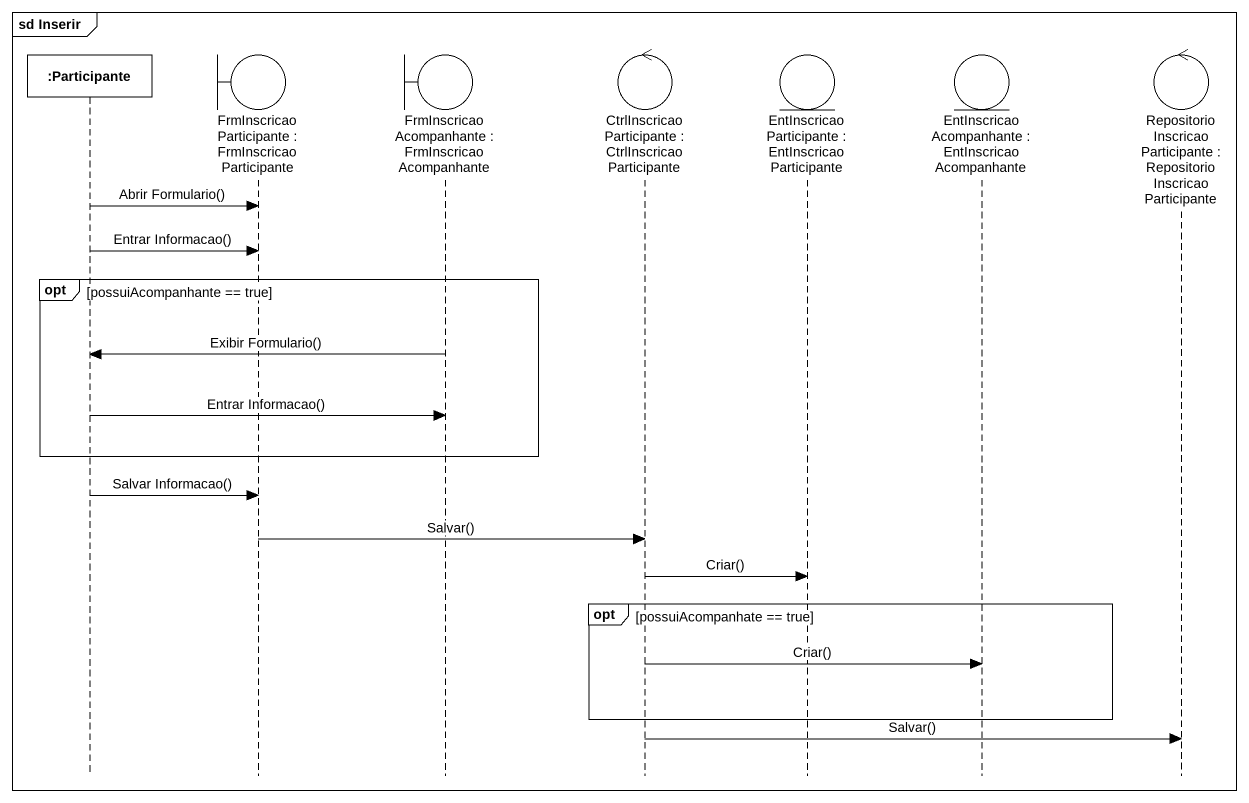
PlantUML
@startuml
mainframe sd Inserir
hide footbox
participant ":Participante" as Participante
boundary "FrmInscricaoParticipante : FrmInscricaoParticipante" as FrmInscricaoParticipante
boundary "FrmInscricaoAcompanhante : FrmInscricaoAcompanhante" as FrmInscricaoAcompanhante
control "CtrlInscricaoParticipante : CtrlInscricaoParticipante" as CtrlInscricaoParticipante
entity "EntInscricaoParticipante : EntInscricaoParticipante" as EntInscricaoParticipante
entity "EntInscricaoAcompanhante : EntInscricaoAcompanhante" as EntInscricaoAcompanhante
control "RepositorioInscricaoParticipante : RepositorioInscricaoParticipante" as RepositorioInscricaoParticip

Participante -> FrmInscricaoParticipante : Abrir Formulario()
Participante -> FrmInscricaoParticipante : Entrar Informacao()
opt possuiAcompanhante == true
  FrmInscricaoAcompanhante -> Participante : Exibir Formulario()
  Participante -> FrmInscricaoAcompanhante : Entrar Informacao()
end
Participante -> FrmInscricaoParticipante : Salvar Informacao()
FrmInscricaoParticipante -> CtrlInscricaoParticipante : Salvar()
CtrlInscricaoParticipante -> EntInscricaoParticipante : Criar()
opt possuiAcompanhate == true
  CtrlInscricaoParticipante -> EntInscricaoAcompanhante : Criar()
end
CtrlInscricaoParticipante -> RepositorioInscricaoParticip : Salvar()
@enduml
